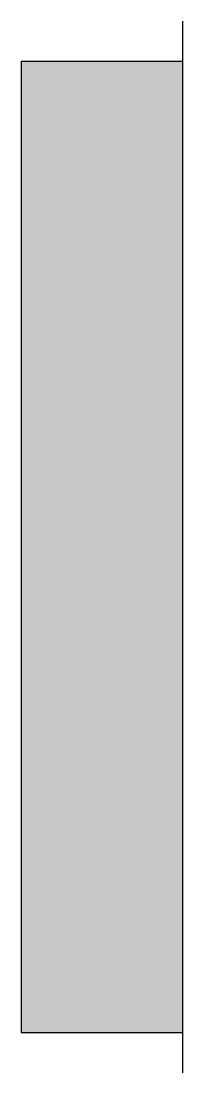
# Model space of a CAD drawing. Header units: millimetres. Extents: x -2899.013 to -2898.913, y 3740.765 to 3741.415.
import ezdxf

# ---------------------------------------------------------------- set-up
doc = ezdxf.new("R2010")
doc.units = ezdxf.units.MM
doc.layers.add('Ele_quadros', color=2, linetype='Continuous')

msp = doc.modelspace()

# ---------------------------------------------------------------- hatches: boundary and pattern name
at = {"layer": 'Ele_quadros'}
msp.add_hatch(color=1, dxfattribs=at).paths.add_polyline_path([(-2898.91346, 3741.38982), (-2899.01346, 3741.38982), (-2899.01346, 3740.78982), (-2898.91346, 3740.78982)])

# ---------------------------------------------------------------- linework, layer by layer
at = {"layer": 'Ele_quadros', "color": 4}
msp.add_line((-2898.91346, 3740.76482), (-2898.91346, 3741.41482), dxfattribs=at)
at = {"layer": 'Ele_quadros', "color": 3}
for p, q in [((-2899.01346, 3741.38982), (-2899.01346, 3740.78982)), ((-2898.91346, 3741.38982), (-2899.01346, 3741.38982)), ((-2899.01346, 3740.78982), (-2898.91346, 3740.78982))]:
    msp.add_line(p, q, dxfattribs=at)

doc.saveas('drawing.dxf')
